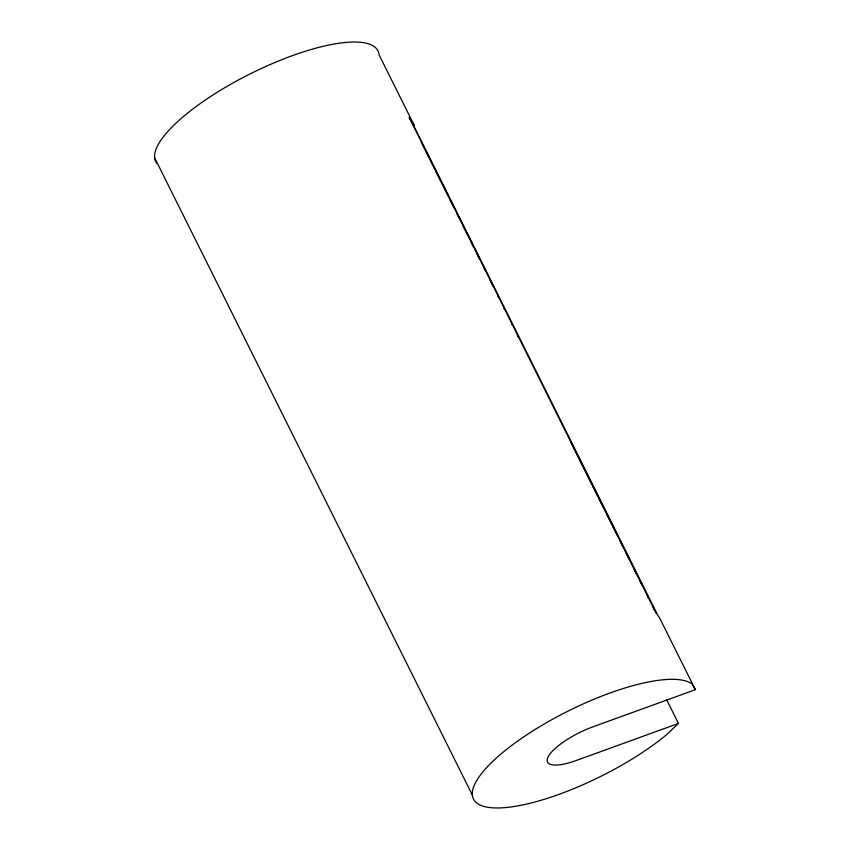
<?xml version="1.0" encoding="UTF-8"?>
<svg xmlns="http://www.w3.org/2000/svg" width="850" height="850" viewBox="0 0 850 850"><rect width="100%" height="100%" fill="white"/><g stroke="black" fill="none" stroke-linecap="round" stroke-linejoin="round"><path stroke-width="1.27" d="M656.147 613.349L409.19 117.343L414.428 125.747L379.121 54.931A124.174 36.508 -26.5 0 0 253.895 72.037A124.174 36.508 -26.5 0 0 156.74 163.391M678.459 723.435L666.676 734.612A124.174 36.508 -26.5 0 1 494.849 807.936A124.174 36.508 -26.5 0 1 533.726 730.352A124.174 36.508 -26.5 0 1 692.059 683.974L695.374 689.679L593.077 726.771A41.395 12.166 -26.5 0 0 548.144 756.872A41.395 12.166 -26.5 0 0 576.151 760.527L678.459 723.435L666.687 699.837M656.317 613.02L660.078 618.853L695.374 689.679M409.615 117.491L656.753 613.169M421.43 142.587L428.527 156.814M429.707 159.184L434.435 168.672M435.625 171.041L442.127 184.089M443.307 186.458L448.035 195.946M449.225 198.316L453.953 207.804M456.907 213.732L459.861 219.661M462.814 225.59L467.553 235.078M470.507 241.007L473.461 246.936M476.414 252.864L479.368 258.793M484.107 268.281L485.286 270.651M490.014 280.139L492.968 286.067M497.696 295.556L498.886 297.925M503.614 307.413L504.794 309.783M511.296 322.83L512.486 325.199M517.214 334.688L518.394 337.057M571.009 442.595L578.106 456.822M579.286 459.202L591.706 484.096M592.886 486.476L597.614 495.954M598.804 498.334L603.532 507.822M606.486 513.751L611.214 523.228M612.404 525.608L617.132 535.086M620.086 541.014L623.039 546.954M625.993 552.883L628.957 558.811M633.686 568.289L636.639 574.218M639.593 580.146L642.547 586.086M647.286 595.563L648.465 597.943M653.193 607.421L654.372 609.801M154.626 157.771L472.366 795.069"/></g></svg>
